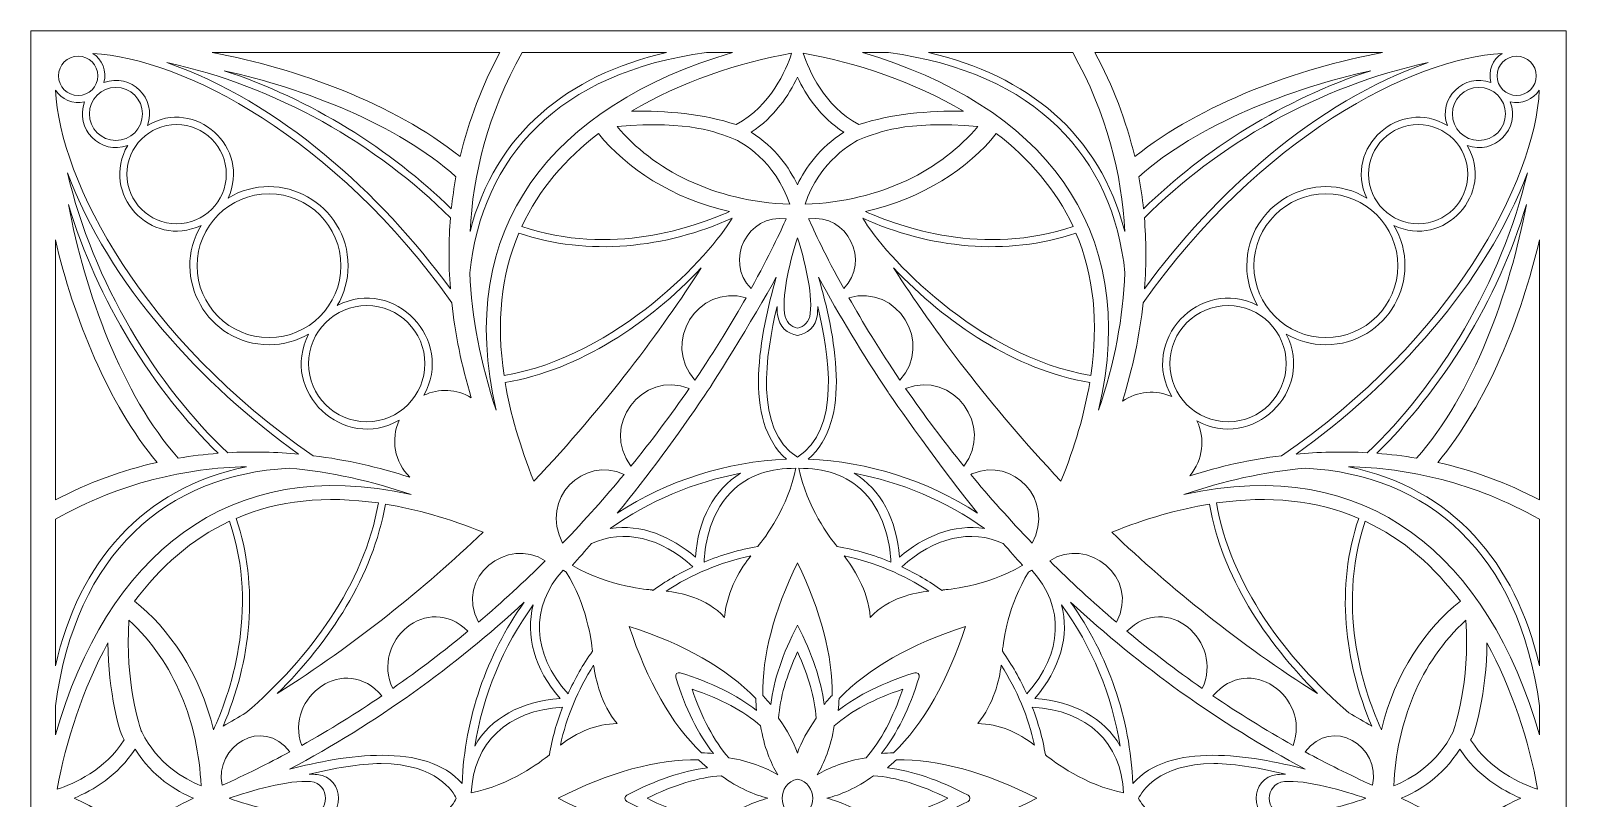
# Model space of a CAD drawing. Header units: inches. Extents: x 46 to 4633, y 0 to 864.
# Drawn here: x 46 to 910, y 432 to 864 of the extents above; entities that cross this region are included whole.
import ezdxf

# ---------------------------------------------------------------- set-up
doc = ezdxf.new("R2010")
doc.units = ezdxf.units.IN
doc.header["$MEASUREMENT"] = 0
doc.layers.add('_U+0421_U+043B_U+043E_U+0439 1', color=7, linetype='Continuous')

msp = doc.modelspace()

# ---------------------------------------------------------------- linework, layer by layer
at = {"layer": '_U+0421_U+043B_U+043E_U+0439 1', "color": 1, "lineweight": 9, "true_color": 0xff0000}
msp.add_lwpolyline([(46.13, 864), (46.13, 0), (910.13, 0), (910.13, 864), (46.13, 864)], dxfattribs=at)
for points, knots in [([(72.83, 849.65), (78.92, 849.65), (83.88, 844.7), (83.88, 838.61), (83.88, 832.53), (78.92, 827.57), (72.83, 827.57), (66.75, 827.57), (61.79, 832.53), (61.79, 838.61), (61.79, 844.7), (66.75, 849.65), (72.83, 849.65)], [0, 0, 0, 0, 1, 1, 1, 2, 2, 2, 3, 3, 3, 4, 4, 4, 4]), ([(283, 710.93), (284.87, 693.56), (288.5, 675.7), (294.03, 657.45), (285.84, 662.37), (275.8, 662.79), (267.32, 658.82), (284.74, 689.67), (251.21, 725.96), (218.63, 709.36), (222.47, 715.94), (224.69, 723.58), (224.69, 731.73), (224.69, 766.39), (186.6, 787.68), (157.15, 769.76), (170.5, 798.23), (138.61, 826.73), (111.84, 810.66), (117.44, 825.9), (102.44, 840.57), (87.37, 834.83), (89.06, 841.29), (86.32, 847.75), (81.04, 851.2), (131.64, 848.6), (217.48, 803.68), (283, 710.93)], [0, 0, 0, 0, 1, 1, 1, 2, 2, 2, 3, 3, 3, 4, 4, 4, 5, 5, 5, 6, 6, 6, 7, 7, 7, 8, 8, 8, 9, 9, 9, 9]), ([(310.15, 851.69), (300.01, 832.95), (292.54, 813.37), (287.77, 793.12), (249.87, 823.29), (196.73, 842.49), (148.3, 851.69), (148.3, 851.69), (310.15, 851.69), (310.15, 851.69)], [0, 0, 0, 0, 1, 1, 1, 2, 2, 2, 3, 3, 3, 3]), ([(440.95, 851.69), (339.85, 821.89), (283.96, 753.43), (308.05, 650.42), (299.13, 676.81), (294.3, 702.73), (293.23, 727.77), (299.99, 792.79), (342.97, 840.55), (426.39, 851.69), (426.39, 851.69), (440.95, 851.69), (440.95, 851.69), (440.95, 851.69), (440.95, 851.69), (440.95, 851.69)], [0, 0, 0, 0, 1, 1, 1, 2, 2, 2, 3, 3, 3, 4, 4, 4, 5, 5, 5, 5]), ([(403.81, 851.69), (348.29, 838.93), (307.52, 806.23), (293.33, 750.95), (294.99, 782.8), (303.21, 817.23), (322.67, 851.69), (322.67, 851.69), (403.81, 851.69), (403.81, 851.69)], [0, 0, 0, 0, 1, 1, 1, 2, 2, 2, 3, 3, 3, 3]), ([(443.01, 811.12), (424.9, 817.19), (403.53, 819.05), (384.18, 818.7), (411.53, 835.06), (444.76, 846.21), (474.25, 851.3), (471.14, 841.65), (462.63, 821.8), (443.01, 811.12)], [0, 0, 0, 0, 1, 1, 1, 2, 2, 2, 3, 3, 3, 3]), ([(570.89, 818.7), (551.54, 819.05), (530.17, 817.19), (512.05, 811.12), (492.44, 821.8), (483.93, 841.65), (480.82, 851.3), (510.31, 846.21), (543.54, 835.06), (570.89, 818.7)], [0, 0, 0, 0, 1, 1, 1, 2, 2, 2, 3, 3, 3, 3]), ([(528.68, 851.69), (612.1, 840.55), (655.08, 792.79), (661.84, 727.77), (660.77, 702.73), (655.93, 676.81), (647.02, 650.42), (671.41, 754.73), (613.47, 822.4), (514.12, 851.69), (514.12, 851.69), (528.68, 851.69), (528.68, 851.69)], [0, 0, 0, 0, 1, 1, 1, 2, 2, 2, 3, 3, 3, 4, 4, 4, 4]), ([(632.4, 851.69), (651.85, 817.23), (660.07, 782.8), (661.74, 750.95), (647.55, 806.23), (606.77, 838.93), (551.25, 851.69), (551.25, 851.69), (632.4, 851.69), (632.4, 851.69)], [0, 0, 0, 0, 1, 1, 1, 2, 2, 2, 3, 3, 3, 3]), ([(806.76, 851.69), (758.33, 842.49), (705.19, 823.29), (667.29, 793.12), (662.52, 813.37), (655.05, 832.95), (644.91, 851.69), (644.91, 851.69), (806.76, 851.69), (806.76, 851.69)], [0, 0, 0, 0, 1, 1, 1, 2, 2, 2, 3, 3, 3, 3]), ([(867.69, 834.83), (852.63, 840.57), (837.63, 825.9), (843.22, 810.66), (816.46, 826.73), (784.57, 798.23), (797.91, 769.76), (768.46, 787.68), (730.38, 766.39), (730.38, 731.73), (730.38, 723.58), (732.6, 715.94), (736.44, 709.36), (703.58, 726.1), (669.77, 689.06), (688.2, 658.04), (679.34, 661.98), (668.79, 661.23), (660.43, 655.44), (666.31, 674.39), (670.13, 692.92), (672.06, 710.93), (737.59, 803.68), (823.43, 848.6), (874.02, 851.2), (868.74, 847.75), (866.01, 841.29), (867.69, 834.83)], [0, 0, 0, 0, 1, 1, 1, 2, 2, 2, 3, 3, 3, 4, 4, 4, 5, 5, 5, 6, 6, 6, 7, 7, 7, 8, 8, 8, 9, 9, 9, 9]), ([(882.23, 849.65), (888.32, 849.65), (893.27, 844.7), (893.27, 838.61), (893.27, 832.53), (888.32, 827.57), (882.23, 827.57), (876.14, 827.57), (871.19, 832.53), (871.19, 838.61), (871.19, 844.7), (876.14, 849.65), (882.23, 849.65)], [0, 0, 0, 0, 1, 1, 1, 2, 2, 2, 3, 3, 3, 4, 4, 4, 4]), ([(282.33, 758.62), (281.3, 746.18), (281.14, 733.42), (282.27, 718.79), (242.86, 772.44), (186.19, 824.18), (122.63, 846.02), (183.95, 833.16), (241.67, 799.5), (282.33, 758.62)], [0, 0, 0, 0, 1, 1, 1, 2, 2, 2, 3, 3, 3, 3]), ([(285.4, 781.8), (284.31, 775.84), (283.43, 769.84), (282.79, 763.78), (248.79, 797.07), (203.76, 825.53), (154.99, 841.47), (199.36, 831.75), (252.72, 811.27), (285.4, 781.8)], [0, 0, 0, 0, 1, 1, 1, 2, 2, 2, 3, 3, 3, 3]), ([(669.66, 781.8), (702.35, 811.27), (755.7, 831.75), (800.08, 841.47), (751.31, 825.53), (706.27, 797.07), (672.27, 763.78), (671.64, 769.84), (670.76, 775.84), (669.66, 781.8)], [0, 0, 0, 0, 1, 1, 1, 2, 2, 2, 3, 3, 3, 3]), ([(672.8, 718.79), (673.93, 733.42), (673.77, 746.18), (672.74, 758.62), (713.4, 799.5), (771.12, 833.16), (832.43, 846.02), (768.88, 824.18), (712.21, 772.44), (672.8, 718.79)], [0, 0, 0, 0, 1, 1, 1, 2, 2, 2, 3, 3, 3, 3]), ([(76.48, 824.04), (70.52, 808.86), (85.4, 793.69), (100.72, 799.45), (84.87, 772.61), (113.54, 740.8), (141.99, 754.46), (124.36, 724.91), (145.8, 687.26), (180.21, 687.26), (188.34, 687.26), (195.96, 689.46), (202.52, 693.28), (185.78, 660.54), (222.49, 626.84), (253.45, 644.77), (248.57, 634.01), (250.79, 621.18), (259.45, 612.69), (241.77, 618.38), (223.64, 622.53), (205.15, 624.82), (109.44, 690.06), (62.4, 779.47), (60.12, 830.61), (63.48, 825.3), (69.91, 822.4), (76.48, 824.04)], [0, 0, 0, 0, 1, 1, 1, 2, 2, 2, 3, 3, 3, 4, 4, 4, 5, 5, 5, 6, 6, 6, 7, 7, 7, 8, 8, 8, 9, 9, 9, 9]), ([(94.09, 802.23), (85.86, 802.23), (79.16, 808.92), (79.16, 817.15), (79.16, 825.39), (85.86, 832.08), (94.09, 832.08), (102.32, 832.08), (109.01, 825.39), (109.01, 817.15), (109.01, 808.92), (102.32, 802.23), (94.09, 802.23)], [0, 0, 0, 0, 1, 1, 1, 2, 2, 2, 3, 3, 3, 4, 4, 4, 4]), ([(503.66, 806.81), (489.86, 798.14), (481.98, 786.69), (477.53, 777.33), (473.09, 786.69), (465.21, 798.14), (451.41, 806.81), (464.72, 815.53), (472.8, 827.78), (477.53, 837.79), (482.27, 827.78), (490.35, 815.53), (503.66, 806.81)], [0, 0, 0, 0, 1, 1, 1, 2, 2, 2, 3, 3, 3, 4, 4, 4, 4]), ([(749.91, 624.83), (732.36, 622.65), (715.12, 618.79), (698.28, 613.53), (705.86, 622.4), (707.03, 634.58), (702.29, 644.39), (733.1, 627.33), (769.17, 660.77), (752.55, 693.28), (759.11, 689.46), (766.73, 687.26), (774.86, 687.26), (809.27, 687.26), (830.7, 724.92), (813.07, 754.46), (841.53, 740.8), (870.2, 772.61), (854.35, 799.45), (869.67, 793.69), (884.54, 808.86), (878.59, 824.04), (885.16, 822.4), (891.59, 825.3), (894.94, 830.61), (892.66, 779.47), (845.63, 690.06), (749.91, 624.83)], [0, 0, 0, 0, 1, 1, 1, 2, 2, 2, 3, 3, 3, 4, 4, 4, 5, 5, 5, 6, 6, 6, 7, 7, 7, 8, 8, 8, 9, 9, 9, 9]), ([(846.05, 817.15), (846.05, 825.39), (852.75, 832.08), (860.98, 832.08), (869.21, 832.08), (875.91, 825.39), (875.91, 817.15), (875.91, 808.92), (869.21, 802.23), (860.98, 802.23), (852.75, 802.23), (846.05, 808.92), (846.05, 817.15)], [0, 0, 0, 0, 1, 1, 1, 2, 2, 2, 3, 3, 3, 4, 4, 4, 4]), ([(376.07, 810.13), (418.21, 813.5), (431.71, 806.68), (441.64, 803.12), (445.73, 801.66), (465.19, 790.65), (473.27, 766.31), (430.26, 767.91), (396.1, 785.96), (376.07, 810.13)], [0, 0, 0, 0, 1, 1, 1, 2, 2, 2, 3, 3, 3, 3]), ([(481.8, 766.31), (489.88, 790.65), (509.33, 801.66), (513.43, 803.12), (523.41, 806.7), (536.87, 813.5), (578.99, 810.13), (558.96, 785.96), (524.81, 767.91), (481.8, 766.31)], [0, 0, 0, 0, 1, 1, 1, 2, 2, 2, 3, 3, 3, 3]), ([(128.23, 811.2), (143.63, 811.2), (156.16, 798.67), (156.16, 783.26), (156.16, 767.86), (143.63, 755.33), (128.23, 755.33), (112.82, 755.33), (100.29, 767.86), (100.29, 783.26), (100.29, 798.67), (112.82, 811.2), (128.23, 811.2)], [0, 0, 0, 0, 1, 1, 1, 2, 2, 2, 3, 3, 3, 4, 4, 4, 4]), ([(439.23, 762.23), (420.06, 753.58), (372.53, 736.7), (322.44, 753.8), (332.12, 774.74), (347.17, 791.97), (365.62, 806.13), (381.34, 786.5), (407.04, 769.56), (439.23, 762.23)], [0, 0, 0, 0, 1, 1, 1, 2, 2, 2, 3, 3, 3, 3]), ([(515.83, 762.23), (548.03, 769.56), (573.73, 786.5), (589.44, 806.13), (607.9, 791.97), (622.94, 774.74), (632.62, 753.8), (582.54, 736.7), (535, 753.58), (515.83, 762.23)], [0, 0, 0, 0, 1, 1, 1, 2, 2, 2, 3, 3, 3, 3]), ([(854.77, 783.26), (854.77, 767.86), (842.24, 755.33), (826.84, 755.33), (811.44, 755.33), (798.91, 767.86), (798.91, 783.26), (798.91, 798.67), (811.44, 811.2), (826.84, 811.2), (842.24, 811.2), (854.77, 798.67), (854.77, 783.26)], [0, 0, 0, 0, 1, 1, 1, 2, 2, 2, 3, 3, 3, 4, 4, 4, 4]), ([(66.82, 784.09), (89.96, 721.35), (142.65, 664.54), (196.88, 625.73), (185.23, 626.81), (170.61, 627.21), (156.97, 626.5), (117.05, 663.99), (81.14, 722.4), (66.82, 784.09)], [0, 0, 0, 0, 1, 1, 1, 2, 2, 2, 3, 3, 3, 3]), ([(798.1, 626.49), (784.46, 627.21), (769.84, 626.81), (758.19, 625.73), (812.42, 664.54), (865.1, 721.35), (888.25, 784.09), (873.93, 722.4), (838.01, 663.99), (798.1, 626.49)], [0, 0, 0, 0, 1, 1, 1, 2, 2, 2, 3, 3, 3, 3]), ([(180.21, 772.21), (202.53, 772.21), (220.69, 754.05), (220.69, 731.73), (220.69, 709.41), (202.53, 691.26), (180.21, 691.26), (157.89, 691.26), (139.73, 709.41), (139.73, 731.73), (139.73, 754.05), (157.89, 772.21), (180.21, 772.21)], [0, 0, 0, 0, 1, 1, 1, 2, 2, 2, 3, 3, 3, 4, 4, 4, 4]), ([(815.34, 731.73), (815.34, 709.41), (797.18, 691.26), (774.86, 691.26), (752.54, 691.26), (734.38, 709.41), (734.38, 731.73), (734.38, 754.05), (752.54, 772.21), (774.86, 772.21), (797.18, 772.21), (815.34, 754.05), (815.34, 731.73)], [0, 0, 0, 0, 1, 1, 1, 2, 2, 2, 3, 3, 3, 4, 4, 4, 4]), ([(151.54, 626.16), (144.01, 625.6), (136.55, 624.67), (129.17, 623.4), (97.41, 659.17), (76.54, 717.11), (67.39, 766.21), (83.41, 711.94), (115.41, 661.47), (151.54, 626.16)], [0, 0, 0, 0, 1, 1, 1, 2, 2, 2, 3, 3, 3, 3]), ([(451.49, 718.88), (436.25, 734.52), (449.3, 761.01), (471.22, 758.13), (468.19, 751.28), (461.73, 737.39), (451.49, 718.88)], [0, 0, 0, 0, 1, 1, 1, 2, 2, 2, 2]), ([(503.57, 718.88), (493.33, 737.39), (486.88, 751.28), (483.85, 758.13), (505.76, 761.01), (518.81, 734.52), (503.57, 718.88)], [0, 0, 0, 0, 1, 1, 1, 2, 2, 2, 2]), ([(887.67, 766.21), (878.52, 717.11), (857.66, 659.17), (825.9, 623.4), (818.52, 624.67), (811.06, 625.6), (803.53, 626.17), (839.66, 661.47), (871.66, 711.94), (887.67, 766.21)], [0, 0, 0, 0, 1, 1, 1, 2, 2, 2, 3, 3, 3, 3]), ([(440.78, 758.49), (428.54, 737.71), (376.66, 680.99), (312.44, 669.91), (308.02, 699.67), (310.8, 726.47), (320.83, 750.12), (359.67, 736.76), (403.67, 741.65), (440.78, 758.49)], [0, 0, 0, 0, 1, 1, 1, 2, 2, 2, 3, 3, 3, 3]), ([(642.62, 669.91), (578.4, 680.99), (526.53, 737.72), (514.29, 758.49), (551.4, 741.65), (595.39, 736.76), (634.24, 750.12), (644.26, 726.47), (647.04, 699.67), (642.62, 669.91)], [0, 0, 0, 0, 1, 1, 1, 2, 2, 2, 3, 3, 3, 3]), ([(60.02, 746.29), (70.17, 702.64), (89.53, 654.24), (117.25, 621.05), (97.49, 616.58), (78.36, 609.52), (60.02, 599.95), (60.02, 599.95), (60.02, 746.29), (60.02, 746.29)], [0, 0, 0, 0, 1, 1, 1, 2, 2, 2, 3, 3, 3, 3]), ([(484.77, 704.78), (484.27, 700.07), (481.12, 697.32), (477.53, 696.54), (473.95, 697.32), (470.8, 700.07), (470.3, 704.78), (468.98, 717.41), (473.68, 735.31), (477.53, 747.45), (477.53, 747.44), (477.53, 747.43), (477.53, 747.43), (477.54, 747.43), (477.54, 747.44), (477.54, 747.45), (481.39, 735.31), (486.09, 717.41), (484.77, 704.78)], [0, 0, 0, 0, 1, 1, 1, 2, 2, 2, 3, 3, 3, 4, 4, 4, 5, 5, 5, 6, 6, 6, 6]), ([(895.05, 599.95), (876.7, 609.52), (857.58, 616.58), (837.81, 621.05), (865.54, 654.24), (884.9, 702.64), (895.05, 746.29), (895.05, 746.29), (895.05, 599.95), (895.05, 599.95)], [0, 0, 0, 0, 1, 1, 1, 2, 2, 2, 3, 3, 3, 3]), ([(329.25, 610.48), (321.4, 629.96), (316.02, 648.46), (313.07, 665.96), (355.38, 673.24), (393.67, 699.3), (423.46, 730.46), (400.79, 695.4), (369.7, 653.23), (329.25, 610.48)], [0, 0, 0, 0, 1, 1, 1, 2, 2, 2, 3, 3, 3, 3]), ([(531.61, 730.46), (561.4, 699.3), (599.69, 673.24), (642, 665.96), (639.05, 648.46), (633.67, 629.96), (625.82, 610.48), (585.37, 653.23), (554.28, 695.4), (531.61, 730.46)], [0, 0, 0, 0, 1, 1, 1, 2, 2, 2, 3, 3, 3, 3]), ([(425.42, 658.87), (426.02, 659.24), (453.8, 703.38), (465.66, 725.31), (456.55, 693.4), (446.26, 644.4), (471.47, 622.89), (437.52, 621.44), (404.67, 610.97), (376.17, 592.53), (393.48, 613.62), (410.04, 635.92), (425.42, 658.87)], [0, 0, 0, 0, 1, 1, 1, 2, 2, 2, 3, 3, 3, 4, 4, 4, 4]), ([(448.62, 713.73), (440.94, 700.16), (431.39, 684.43), (419.83, 667.37), (401.05, 688.15), (421.1, 721.42), (448.62, 713.73)], [0, 0, 0, 0, 1, 1, 1, 2, 2, 2, 2]), ([(489.4, 725.31), (501.13, 703.62), (514.44, 681.64), (528.52, 660.54), (528.67, 659.79), (561.59, 613.62), (578.9, 592.53), (550.4, 610.97), (517.55, 621.44), (483.6, 622.89), (508.8, 644.4), (498.52, 693.37), (489.4, 725.31)], [0, 0, 0, 0, 1, 1, 1, 2, 2, 2, 3, 3, 3, 4, 4, 4, 4]), ([(535.24, 667.37), (523.68, 684.43), (514.12, 700.16), (506.45, 713.74), (533.97, 721.42), (554.02, 688.15), (535.24, 667.37)], [0, 0, 0, 0, 1, 1, 1, 2, 2, 2, 2]), ([(235.23, 709.35), (253.27, 709.35), (267.95, 694.67), (267.95, 676.63), (267.95, 658.59), (253.27, 643.91), (235.23, 643.91), (217.19, 643.91), (202.51, 658.59), (202.51, 676.63), (202.51, 694.67), (217.19, 709.35), (235.23, 709.35)], [0, 0, 0, 0, 1, 1, 1, 2, 2, 2, 3, 3, 3, 4, 4, 4, 4]), ([(488.99, 708.85), (495.43, 681.78), (502.07, 639.46), (477.53, 623.94), (452.96, 639.48), (459.72, 682.11), (466.08, 708.85), (466.1, 707.31), (466.17, 705.79), (466.32, 704.36), (467.07, 697.28), (472.05, 693.33), (477.53, 692.51), (483.01, 693.33), (488, 697.28), (488.74, 704.36), (488.89, 705.79), (488.97, 707.31), (488.99, 708.85)], [0, 0, 0, 0, 1, 1, 1, 2, 2, 2, 3, 3, 3, 4, 4, 4, 5, 5, 5, 6, 6, 6, 6]), ([(752.56, 676.63), (752.56, 658.59), (737.88, 643.91), (719.84, 643.91), (701.79, 643.91), (687.12, 658.59), (687.12, 676.63), (687.12, 694.67), (701.8, 709.35), (719.84, 709.35), (737.88, 709.35), (752.56, 694.67), (752.56, 676.63)], [0, 0, 0, 0, 1, 1, 1, 2, 2, 2, 3, 3, 3, 4, 4, 4, 4]), ([(383.86, 618.94), (366.61, 641.4), (389.85, 673.01), (416.65, 662.72), (406.06, 647.35), (395.3, 633), (383.86, 618.94)], [0, 0, 0, 0, 1, 1, 1, 2, 2, 2, 2]), ([(538.42, 662.72), (565.21, 673.01), (588.45, 641.4), (571.2, 618.94), (559.77, 633), (549.01, 647.35), (538.42, 662.72)], [0, 0, 0, 0, 1, 1, 1, 2, 2, 2, 2]), ([(60.02, 484.01), (71.52, 570.11), (122.65, 614.04), (191.51, 617.77), (214.98, 615.75), (237.93, 610.59), (260.18, 602.89), (156.59, 626.35), (88.8, 567.77), (60.02, 467.72), (60.02, 467.72), (60.02, 484.01), (60.02, 484.01)], [0, 0, 0, 0, 1, 1, 1, 2, 2, 2, 3, 3, 3, 4, 4, 4, 4]), ([(380.02, 614.26), (369.7, 601.79), (358.17, 588.78), (345.41, 575.55), (332.31, 600.79), (357.19, 624.88), (380.02, 614.26)], [0, 0, 0, 0, 1, 1, 1, 2, 2, 2, 2]), ([(609.66, 575.55), (596.9, 588.78), (585.37, 601.79), (575.05, 614.26), (575.45, 614.44), (575.86, 614.62), (576.26, 614.79), (598.69, 624.04), (622.54, 600.37), (609.66, 575.55)], [0, 0, 0, 0, 1, 1, 1, 2, 2, 2, 3, 3, 3, 3]), ([(895.05, 467.72), (866.3, 567.65), (798.65, 626.39), (694.89, 602.89), (717.14, 610.59), (740.09, 615.75), (763.56, 617.77), (832.42, 614.04), (883.55, 570.11), (895.05, 484.01), (895.05, 484.01), (895.05, 467.72), (895.05, 467.72), (895.05, 467.72), (895.05, 467.72), (895.05, 467.72)], [0, 0, 0, 0, 1, 1, 1, 2, 2, 2, 3, 3, 3, 4, 4, 4, 5, 5, 5, 5]), ([(60.02, 589.04), (96.92, 609.87), (133.79, 617.82), (167.48, 618.63), (108.8, 606.36), (73.43, 564.94), (60.02, 506.59), (60.02, 506.59), (60.02, 589.04), (60.02, 589.04)], [0, 0, 0, 0, 1, 1, 1, 2, 2, 2, 3, 3, 3, 3]), ([(445.53, 614.92), (430.8, 605.86), (421.62, 588.88), (420.1, 567.75), (406.68, 579.37), (389.44, 586.55), (372.25, 583.82), (394.09, 599.32), (419.33, 610.02), (445.53, 614.92)], [0, 0, 0, 0, 1, 1, 1, 2, 2, 2, 3, 3, 3, 3]), ([(455.22, 573.7), (444.85, 571.92), (434.67, 568.98), (424.97, 564.97), (425.24, 571.7), (427.18, 590.95), (440.05, 604.19), (449.76, 614.18), (462.81, 617.79), (476.69, 617.73), (472.25, 595.76), (459.31, 578.67), (455.22, 573.7)], [0, 0, 0, 0, 1, 1, 1, 2, 2, 2, 3, 3, 3, 4, 4, 4, 4]), ([(515.02, 604.19), (527.88, 590.95), (529.83, 571.7), (530.1, 564.97), (520.4, 568.98), (510.22, 571.92), (499.85, 573.7), (495.76, 578.67), (482.82, 595.76), (478.37, 617.73), (492.25, 617.79), (505.31, 614.18), (515.02, 604.19)], [0, 0, 0, 0, 1, 1, 1, 2, 2, 2, 3, 3, 3, 4, 4, 4, 4]), ([(534.97, 567.75), (533.45, 588.88), (524.26, 605.86), (509.54, 614.92), (535.74, 610.02), (560.97, 599.32), (582.82, 583.82), (565.63, 586.55), (548.4, 579.37), (534.97, 567.75)], [0, 0, 0, 0, 1, 1, 1, 2, 2, 2, 3, 3, 3, 3]), ([(895.05, 506.59), (881.64, 564.94), (846.27, 606.36), (787.59, 618.63), (821.28, 617.82), (858.15, 609.87), (895.05, 589.04), (895.05, 589.04), (895.05, 506.59), (895.05, 506.59)], [0, 0, 0, 0, 1, 1, 1, 2, 2, 2, 3, 3, 3, 3]), ([(167.22, 480.06), (162.98, 477.54), (158.68, 475.06), (154.34, 472.6), (169.99, 508.7), (174.78, 551.21), (161.74, 589.56), (185.33, 599.65), (212.07, 602.52), (241.76, 598.2), (233.77, 552.29), (202.98, 510.84), (167.22, 480.06)], [0, 0, 0, 0, 1, 1, 1, 2, 2, 2, 3, 3, 3, 4, 4, 4, 4]), ([(300.66, 581.75), (267.47, 550.07), (228.99, 518.9), (184.86, 490.91), (214.36, 520.11), (238.68, 557.02), (245.71, 597.59), (263.05, 594.72), (281.38, 589.44), (300.66, 581.75)], [0, 0, 0, 0, 1, 1, 1, 2, 2, 2, 3, 3, 3, 3]), ([(770.2, 490.91), (726.07, 518.9), (687.6, 550.07), (654.41, 581.75), (673.69, 589.44), (692.02, 594.72), (709.35, 597.59), (716.39, 557.02), (740.71, 520.11), (770.2, 490.91)], [0, 0, 0, 0, 1, 1, 1, 2, 2, 2, 3, 3, 3, 3]), ([(800.73, 472.6), (796.39, 475.06), (792.09, 477.54), (787.85, 480.06), (752.09, 510.84), (721.3, 552.29), (713.31, 598.2), (743, 602.52), (769.73, 599.65), (793.33, 589.56), (780.29, 551.21), (785.08, 508.7), (800.73, 472.6)], [0, 0, 0, 0, 1, 1, 1, 2, 2, 2, 3, 3, 3, 4, 4, 4, 4]), ([(148.99, 470.55), (141.24, 502.5), (123.88, 527.87), (104.55, 542.87), (118.95, 562.2), (136.59, 577.92), (158.06, 587.93), (175.21, 537.11), (157.43, 488.93), (148.99, 470.55)], [0, 0, 0, 0, 1, 1, 1, 2, 2, 2, 3, 3, 3, 3]), ([(806.08, 470.55), (797.63, 488.93), (779.86, 537.11), (797, 587.93), (818.48, 577.92), (836.12, 562.2), (850.52, 542.87), (831.18, 527.87), (813.82, 502.5), (806.08, 470.55)], [0, 0, 0, 0, 1, 1, 1, 2, 2, 2, 3, 3, 3, 3]), ([(335.59, 565.59), (324.02, 554.09), (311.52, 542.51), (298.07, 531.06), (284.59, 556.63), (314.66, 579.71), (335.59, 565.59)], [0, 0, 0, 0, 1, 1, 1, 2, 2, 2, 2]), ([(418.75, 562.23), (410.87, 558.52), (403.28, 554.07), (396.18, 548.99), (395.82, 549.23), (395.41, 549.36), (394.98, 549.38), (394.75, 549.4), (372.04, 550.71), (351.03, 563.02), (351.03, 563.02), (350.92, 563.19), (350.92, 563.19), (354.55, 567.22), (358.18, 571.32), (361.72, 575.39), (379.73, 583.74), (400.99, 578.82), (418.75, 562.23)], [0, 0, 0, 0, 1, 1, 1, 2, 2, 2, 3, 3, 3, 4, 4, 4, 5, 5, 5, 6, 6, 6, 6]), ([(560.09, 549.38), (559.66, 549.36), (559.25, 549.23), (558.88, 548.99), (551.79, 554.07), (544.2, 558.52), (536.32, 562.23), (554.07, 578.82), (575.34, 583.74), (593.35, 575.39), (596.89, 571.32), (600.52, 567.21), (604.15, 563.19), (604.15, 563.19), (604.04, 563.02), (604.04, 563.02), (583.03, 550.71), (560.32, 549.4), (560.09, 549.38)], [0, 0, 0, 0, 1, 1, 1, 2, 2, 2, 3, 3, 3, 4, 4, 4, 5, 5, 5, 6, 6, 6, 6]), ([(657, 531.06), (643.54, 542.51), (631.05, 554.09), (619.48, 565.59), (640.35, 579.67), (670.51, 556.69), (657, 531.06)], [0, 0, 0, 0, 1, 1, 1, 2, 2, 2, 2]), ([(403.6, 548.62), (417.9, 557.98), (434.02, 564.79), (451.31, 568.39), (446.39, 562.23), (437.72, 549.33), (436.57, 533.82), (426.2, 544.89), (411.48, 547.84), (403.6, 548.62)], [0, 0, 0, 0, 1, 1, 1, 2, 2, 2, 3, 3, 3, 3]), ([(497, 489.86), (495.41, 488.16), (493.92, 486.47), (492.54, 484.78), (490.86, 498.49), (485.84, 513.44), (477.53, 529.39), (469.22, 513.44), (464.21, 498.49), (462.53, 484.78), (461.14, 486.47), (459.66, 488.16), (458.06, 489.86), (457.68, 512.14), (464.23, 537.21), (477.53, 564.49), (490.84, 537.21), (497.38, 512.14), (497, 489.86)], [0, 0, 0, 0, 1, 1, 1, 2, 2, 2, 3, 3, 3, 4, 4, 4, 5, 5, 5, 6, 6, 6, 6]), ([(503.76, 568.39), (521.05, 564.79), (537.16, 557.98), (551.46, 548.62), (543.59, 547.84), (528.86, 544.88), (518.5, 533.82), (517.35, 549.33), (508.67, 562.23), (503.76, 568.39)], [0, 0, 0, 0, 1, 1, 1, 2, 2, 2, 3, 3, 3, 3]), ([(345.64, 560.46), (346.24, 560.08), (346.85, 559.7), (347.46, 559.33), (358.89, 541.02), (361.62, 520.86), (362.2, 514.81), (356.87, 507.26), (352.24, 499.16), (348.45, 490.72), (328.09, 513.71), (327.04, 539.71), (345.64, 560.46)], [0, 0, 0, 0, 1, 1, 1, 2, 2, 2, 3, 3, 3, 4, 4, 4, 4]), ([(606.61, 490.72), (602.82, 499.16), (598.2, 507.26), (592.87, 514.81), (593.45, 520.86), (596.17, 541.02), (607.61, 559.33), (608.22, 559.7), (608.82, 560.08), (609.43, 560.46), (628.03, 539.71), (626.97, 513.71), (606.61, 490.72)], [0, 0, 0, 0, 1, 1, 1, 2, 2, 2, 3, 3, 3, 4, 4, 4, 4]), ([(292.13, 526.06), (278.91, 515.08), (264.8, 504.26), (249.79, 493.8), (237.39, 520.19), (269.68, 548.44), (292.13, 526.06)], [0, 0, 0, 0, 1, 1, 1, 2, 2, 2, 2]), ([(662.93, 526.06), (685.39, 548.44), (717.68, 520.19), (705.28, 493.8), (690.27, 504.26), (676.16, 515.08), (662.93, 526.06)], [0, 0, 0, 0, 1, 1, 1, 2, 2, 2, 2]), ([(323.81, 542.37), (302.45, 512.31), (290.39, 477.14), (288.82, 440.24), (268.47, 464.05), (222.17, 456.23), (191.83, 448.42), (240.53, 474.22), (284.87, 506.31), (323.81, 542.37)], [0, 0, 0, 0, 1, 1, 1, 2, 2, 2, 3, 3, 3, 3]), ([(343.95, 488.23), (322.09, 486.66), (304.81, 476.98), (295.97, 461.42), (300.53, 490.02), (311.88, 517.39), (328.92, 540.93), (324.27, 523.73), (329.66, 504.73), (343.95, 488.23)], [0, 0, 0, 0, 1, 1, 1, 2, 2, 2, 3, 3, 3, 3]), ([(626.14, 540.93), (643.19, 517.39), (654.53, 490.02), (659.1, 461.42), (650.26, 476.98), (632.98, 486.66), (611.11, 488.23), (625.41, 504.73), (630.79, 523.73), (626.14, 540.93)], [0, 0, 0, 0, 1, 1, 1, 2, 2, 2, 3, 3, 3, 3]), ([(763.24, 448.42), (732.9, 456.23), (686.6, 464.06), (666.25, 440.24), (664.68, 477.14), (652.61, 512.31), (631.26, 542.37), (670.11, 506.39), (714.44, 474.27), (763.24, 448.42)], [0, 0, 0, 0, 1, 1, 1, 2, 2, 2, 3, 3, 3, 3]), ([(141.98, 439.03), (132.15, 442.93), (117.63, 451.43), (108.61, 469.33), (107.76, 471.71), (99.1, 496.91), (101.38, 532.22), (127.4, 508.62), (140.41, 474.08), (141.98, 439.03)], [0, 0, 0, 0, 1, 1, 1, 2, 2, 2, 3, 3, 3, 3]), ([(454.1, 488.21), (454.17, 485.88), (454.32, 483.63), (454.53, 481.46), (443.47, 490.1), (429.09, 497.21), (411.55, 502.65), (410.02, 503.13), (408.57, 501.68), (409.05, 500.15), (414.49, 482.62), (421.61, 468.23), (430.25, 457.18), (428.07, 457.38), (425.82, 457.53), (423.49, 457.6), (406.62, 473.92), (392.99, 497.84), (382.95, 528.76), (413.86, 518.71), (437.78, 505.08), (454.1, 488.21)], [0, 0, 0, 0, 1, 1, 1, 2, 2, 2, 3, 3, 3, 4, 4, 4, 5, 5, 5, 6, 6, 6, 7, 7, 7, 7]), ([(572.12, 528.76), (562.07, 497.84), (548.44, 473.92), (531.58, 457.6), (529.25, 457.53), (527, 457.39), (524.82, 457.18), (533.46, 468.23), (540.57, 482.62), (546.02, 500.15), (546.49, 501.68), (545.05, 503.13), (543.51, 502.65), (525.98, 497.21), (511.59, 490.1), (500.54, 481.46), (500.75, 483.63), (500.89, 485.88), (500.97, 488.21), (517.28, 505.08), (541.21, 518.71), (572.12, 528.76)], [0, 0, 0, 0, 1, 1, 1, 2, 2, 2, 3, 3, 3, 4, 4, 4, 5, 5, 5, 6, 6, 6, 7, 7, 7, 7]), ([(846.45, 469.33), (837.43, 451.43), (822.92, 442.93), (813.09, 439.03), (814.66, 474.08), (827.67, 508.62), (853.69, 532.22), (855.97, 496.91), (847.31, 471.71), (846.45, 469.33)], [0, 0, 0, 0, 1, 1, 1, 2, 2, 2, 3, 3, 3, 3]), ([(61.08, 437.05), (65.82, 463.94), (75.61, 494.02), (89.6, 519.48), (89.68, 492.22), (96.43, 467.22), (98.74, 464.89), (88.03, 447.98), (70.41, 440.16), (61.08, 437.05)], [0, 0, 0, 0, 1, 1, 1, 2, 2, 2, 3, 3, 3, 3]), ([(856.33, 464.89), (858.64, 467.21), (865.39, 492.22), (865.47, 519.48), (879.45, 494.02), (889.24, 463.94), (893.98, 437.05), (884.66, 440.16), (867.03, 447.98), (856.33, 464.89)], [0, 0, 0, 0, 1, 1, 1, 2, 2, 2, 3, 3, 3, 3]), ([(243.73, 489.63), (229.48, 479.96), (214.44, 470.62), (198.59, 461.78), (188.7, 489.4), (223.42, 513.97), (243.73, 489.63)], [0, 0, 0, 0, 1, 1, 1, 2, 2, 2, 2]), ([(477.53, 457.49), (475.33, 463.43), (471.99, 470.11), (466.95, 477.03), (467.77, 488.45), (471.31, 500.95), (477.53, 514.35), (483.75, 500.95), (487.29, 488.45), (488.12, 477.03), (483.08, 470.11), (479.74, 463.44), (477.53, 457.49)], [0, 0, 0, 0, 1, 1, 1, 2, 2, 2, 3, 3, 3, 4, 4, 4, 4]), ([(711.34, 489.63), (731.65, 513.97), (766.37, 489.4), (756.48, 461.78), (740.63, 470.62), (725.59, 479.96), (711.34, 489.63)], [0, 0, 0, 0, 1, 1, 1, 2, 2, 2, 2]), ([(376.11, 474.02), (364.4, 474.02), (353.32, 469.08), (344.14, 461.86), (347.66, 477.87), (353.96, 492.99), (362.87, 506.85), (363.94, 498.76), (367.05, 485.04), (376.11, 474.02)], [0, 0, 0, 0, 1, 1, 1, 2, 2, 2, 3, 3, 3, 3]), ([(578.95, 474.02), (588.01, 485.04), (591.13, 498.76), (592.2, 506.85), (601.11, 492.99), (607.4, 477.87), (610.92, 461.86), (601.76, 469.07), (590.68, 474.02), (578.95, 474.02)], [0, 0, 0, 0, 1, 1, 1, 2, 2, 2, 3, 3, 3, 3]), ([(438.85, 454.84), (430.53, 464.45), (423.64, 477.35), (418.32, 493.35), (434.32, 488.03), (447.22, 481.14), (456.83, 472.83), (458.68, 461), (462.55, 451.85), (466.42, 445.25), (459.82, 449.11), (450.68, 452.99), (438.85, 454.84)], [0, 0, 0, 0, 1, 1, 1, 2, 2, 2, 3, 3, 3, 4, 4, 4, 4]), ([(536.75, 493.35), (531.42, 477.35), (524.54, 464.45), (516.22, 454.84), (504.39, 452.99), (495.25, 449.11), (488.64, 445.25), (492.51, 451.85), (496.38, 460.99), (498.24, 472.82), (507.84, 481.14), (520.75, 488.03), (536.75, 493.35)], [0, 0, 0, 0, 1, 1, 1, 2, 2, 2, 3, 3, 3, 4, 4, 4, 4]), ([(153.89, 439.3), (149.19, 461.31), (176.72, 478.41), (191.85, 458.08), (179.66, 451.49), (167.01, 445.21), (153.89, 439.3)], [0, 0, 0, 0, 1, 1, 1, 2, 2, 2, 2]), ([(338, 456.48), (333.04, 452.4), (316, 439.48), (294.03, 435.02), (295.2, 463.43), (314.33, 481.41), (345.36, 483.29), (342.05, 474.65), (339.58, 465.63), (338, 456.48)], [0, 0, 0, 0, 1, 1, 1, 2, 2, 2, 3, 3, 3, 3]), ([(617.07, 456.48), (615.49, 465.63), (613.02, 474.65), (609.7, 483.29), (640.74, 481.41), (659.86, 463.43), (661.04, 435.02), (639.07, 439.48), (622.03, 452.4), (617.07, 456.48)], [0, 0, 0, 0, 1, 1, 1, 2, 2, 2, 3, 3, 3, 3]), ([(801.18, 439.3), (788.06, 445.21), (775.41, 451.49), (763.22, 458.08), (778.35, 478.41), (805.88, 461.31), (801.18, 439.3)], [0, 0, 0, 0, 1, 1, 1, 2, 2, 2, 2]), ([(70.51, 432), (81.03, 436.45), (95.16, 444.79), (104.89, 459.64), (114.66, 444.1), (127.95, 436.07), (137.81, 432), (127.95, 427.93), (114.66, 419.9), (104.89, 404.36), (95.16, 419.21), (81.03, 427.55), (70.51, 432)], [0, 0, 0, 0, 1, 1, 1, 2, 2, 2, 3, 3, 3, 4, 4, 4, 4]), ([(884.55, 432), (874.04, 427.55), (859.91, 419.21), (850.17, 404.36), (840.41, 419.9), (827.12, 427.93), (817.25, 432), (827.12, 436.07), (840.41, 444.1), (850.17, 459.64), (859.91, 444.79), (874.04, 436.45), (884.55, 432)], [0, 0, 0, 0, 1, 1, 1, 2, 2, 2, 3, 3, 3, 4, 4, 4, 4]), ([(285.59, 431.99), (283.93, 428.44), (274.83, 412.82), (243.34, 412.38), (230.8, 412.64), (216.42, 415.15), (202.86, 418.38), (204.4, 418.4), (205.91, 418.47), (207.35, 418.62), (223.36, 420.3), (223.36, 443.7), (207.35, 445.38), (205.91, 445.53), (204.4, 445.6), (202.86, 445.62), (216.42, 448.85), (230.8, 451.36), (243.34, 451.62), (274.83, 451.18), (283.93, 435.56), (285.59, 432.01), (285.58, 432), (285.58, 432), (285.58, 432), (285.58, 432), (285.58, 432), (285.59, 431.99)], [0, 0, 0, 0, 1, 1, 1, 2, 2, 2, 3, 3, 3, 4, 4, 4, 5, 5, 5, 6, 6, 6, 7, 7, 7, 8, 8, 8, 9, 9, 9, 9]), ([(342.87, 432.01), (371.84, 446.77), (398.37, 454.05), (421.85, 453.64), (423.54, 452.05), (425.24, 450.56), (426.92, 449.17), (413, 447.46), (397.8, 442.32), (381.56, 433.78), (380.14, 433.03), (380.14, 430.97), (381.56, 430.22), (397.8, 421.68), (413, 416.54), (426.92, 414.83), (425.24, 413.44), (423.54, 411.95), (421.85, 410.36), (398.37, 409.95), (371.84, 417.23), (342.87, 431.99), (342.87, 432), (342.88, 432), (342.88, 432), (342.88, 432), (342.87, 432), (342.87, 432.01)], [0, 0, 0, 0, 1, 1, 1, 2, 2, 2, 3, 3, 3, 4, 4, 4, 5, 5, 5, 6, 6, 6, 7, 7, 7, 8, 8, 8, 9, 9, 9, 9]), ([(612.2, 431.99), (583.23, 417.23), (556.7, 409.95), (533.22, 410.36), (531.52, 411.95), (529.83, 413.44), (528.14, 414.83), (542.07, 416.54), (557.27, 421.68), (573.51, 430.22), (574.93, 430.97), (574.93, 433.03), (573.51, 433.78), (557.27, 442.32), (542.07, 447.46), (528.14, 449.17), (529.83, 450.56), (531.52, 452.05), (533.22, 453.64), (556.7, 454.05), (583.23, 446.77), (612.2, 432.01), (612.19, 432), (612.19, 432), (612.18, 432), (612.19, 432), (612.19, 432), (612.2, 431.99)], [0, 0, 0, 0, 1, 1, 1, 2, 2, 2, 3, 3, 3, 4, 4, 4, 5, 5, 5, 6, 6, 6, 7, 7, 7, 8, 8, 8, 9, 9, 9, 9]), ([(669.48, 432.01), (671.14, 435.56), (680.24, 451.18), (711.73, 451.62), (724.27, 451.36), (738.65, 448.85), (752.21, 445.62), (750.67, 445.6), (749.16, 445.53), (747.72, 445.38), (731.71, 443.7), (731.71, 420.3), (747.72, 418.62), (749.16, 418.47), (750.67, 418.4), (752.21, 418.38), (738.65, 415.15), (724.27, 412.64), (711.73, 412.38), (680.24, 412.82), (671.14, 428.44), (669.48, 431.99), (669.48, 432), (669.48, 432), (669.48, 432), (669.48, 432), (669.48, 432), (669.48, 432.01)], [0, 0, 0, 0, 1, 1, 1, 2, 2, 2, 3, 3, 3, 4, 4, 4, 5, 5, 5, 6, 6, 6, 7, 7, 7, 8, 8, 8, 9, 9, 9, 9]), ([(157.71, 432.01), (169.28, 436.03), (191.75, 442.64), (203.56, 441.4), (214.84, 440.22), (214.84, 423.78), (203.56, 422.6), (191.75, 421.36), (169.28, 427.97), (157.71, 431.99), (157.72, 432), (157.72, 432), (157.73, 432), (157.72, 432), (157.72, 432), (157.71, 432.01)], [0, 0, 0, 0, 1, 1, 1, 2, 2, 2, 3, 3, 3, 4, 4, 4, 5, 5, 5, 5]), ([(460.94, 431.99), (453.53, 430.06), (444.33, 426.34), (434.65, 419.28), (421.99, 420.21), (407.98, 424.45), (392.91, 431.99), (392.91, 432), (392.92, 432), (392.92, 432), (392.92, 432), (392.91, 432), (392.91, 432.01), (407.98, 439.55), (421.99, 443.79), (434.65, 444.71), (444.33, 437.66), (453.53, 433.94), (460.94, 432.01), (460.93, 432), (460.92, 432), (460.91, 432), (460.92, 432), (460.93, 432), (460.94, 431.99)], [0, 0, 0, 0, 1, 1, 1, 2, 2, 2, 3, 3, 3, 4, 4, 4, 5, 5, 5, 6, 6, 6, 7, 7, 7, 8, 8, 8, 8]), ([(477.53, 442.83), (489.03, 440.21), (489.04, 423.79), (477.53, 421.16), (466.04, 423.79), (466.02, 440.21), (477.53, 442.83)], [0, 0, 0, 0, 1, 1, 1, 2, 2, 2, 2]), ([(562.16, 431.99), (547.08, 424.45), (533.08, 420.21), (520.41, 419.28), (510.73, 426.34), (501.53, 430.06), (494.13, 431.99), (494.14, 432), (494.14, 432), (494.15, 432), (494.14, 432), (494.14, 432), (494.13, 432.01), (501.53, 433.94), (510.73, 437.66), (520.41, 444.71), (533.08, 443.79), (547.08, 439.55), (562.16, 432.01), (562.15, 432), (562.15, 432), (562.15, 432), (562.15, 432), (562.15, 432), (562.16, 431.99)], [0, 0, 0, 0, 1, 1, 1, 2, 2, 2, 3, 3, 3, 4, 4, 4, 5, 5, 5, 6, 6, 6, 7, 7, 7, 8, 8, 8, 8]), ([(797.36, 431.99), (785.79, 427.97), (763.32, 421.36), (751.51, 422.6), (740.23, 423.78), (740.23, 440.22), (751.51, 441.4), (763.32, 442.64), (785.79, 436.03), (797.36, 432.01), (797.35, 432), (797.34, 432), (797.34, 432), (797.34, 432), (797.35, 432), (797.36, 431.99)], [0, 0, 0, 0, 1, 1, 1, 2, 2, 2, 3, 3, 3, 4, 4, 4, 5, 5, 5, 5])]:
    msp.add_open_spline(points, degree=3, knots=knots, dxfattribs=at)

doc.saveas('drawing.dxf')
